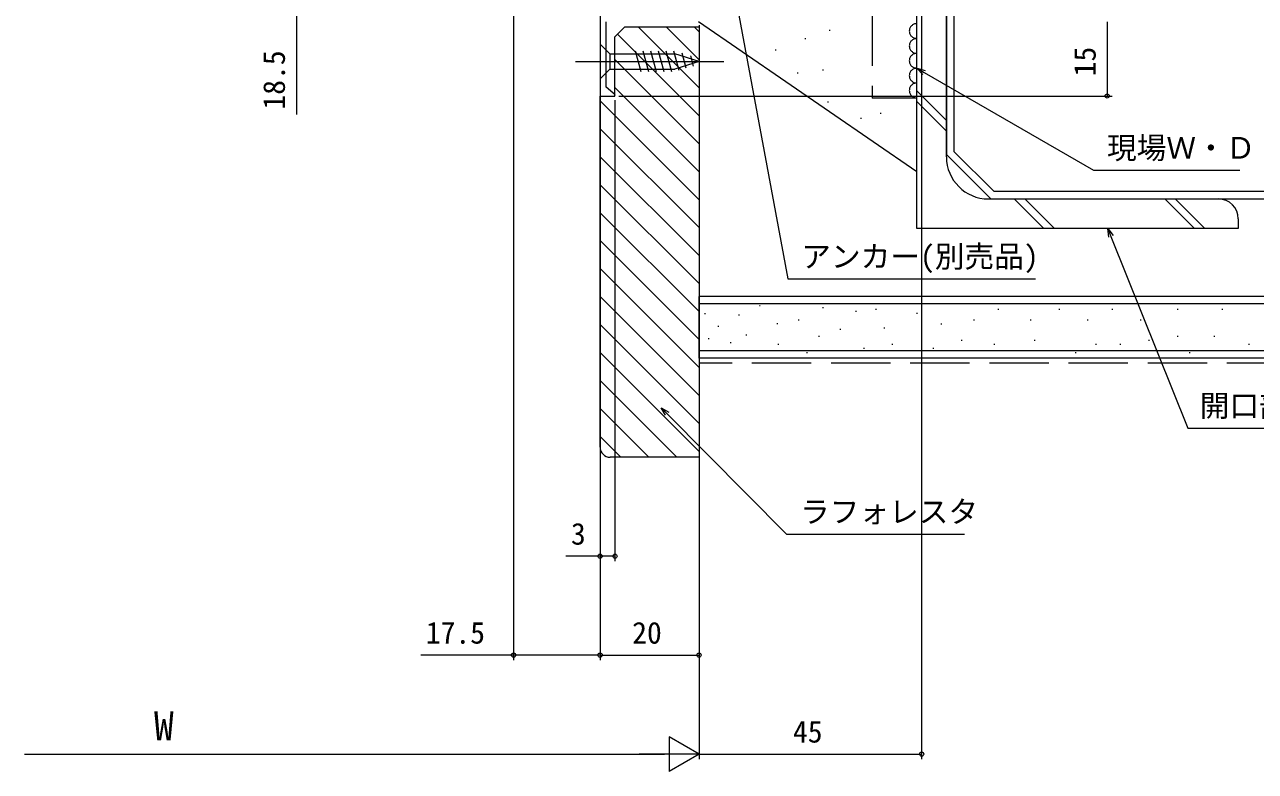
# Model space of a CAD drawing. Units: millimetres, scale not verified. Extents: x -693 to 693, y -1120 to 1122.
# Drawn here: x 308.9 to 557.7, y 456.8 to 607.8 of the extents above; entities that cross this region are included whole.
import ezdxf
from ezdxf.enums import TextEntityAlignment as Align

# ---------------------------------------------------------------- set-up
doc = ezdxf.new("R2010")
doc.units = ezdxf.units.MM
doc.header["$LTSCALE"] = 4
doc.linetypes.add('CHAIN2', pattern=[12, 9, -1, 1, -1])
doc.linetypes.add('DASHED3', pattern=[4, 3, -1])
for name, color, linetype, lineweight in [('0-2_YKK_ZWAK', 3, 'Continuous', 9), ('0-3_YKK_11', 3, 'Continuous', 18), ('0-5_YKK_13', 4, 'Continuous', 9), ('0-6_YKK_D', 6, 'Continuous', 9), ('0-7_YSS_K', 7, 'Continuous', 9)]:
    doc.layers.add(name, color=color, linetype=linetype, lineweight=lineweight)
doc.styles.add('ＭＳ ゴシック', font='')
doc.styles.get('ＭＳ ゴシック').set_extended_font_data('MS Gothic')

msp = doc.modelspace()

# ---------------------------------------------------------------- linework, layer by layer
at = {"layer": '0-2_YKK_ZWAK'}
for p, q in [((489.257, 566.535), (489.257, 631.535)), ((495.257, 581.035), (495.257, 627.535)), ((432.938, 607.332), (445.256, 595.013)), ((438.595, 607.332), (445.256, 600.67)), ((444.251, 607.332), (445.256, 606.327)), ((445.169, 608.42), (489.257, 578.096)), ((428.769, 605.844), (445.256, 589.357)), ((466.665, 604.975), (466.865, 604.975)), ((471.544, 606.677), (471.744, 606.677)), ((460.651, 602.705), (460.851, 602.705)), ((428.256, 600.7), (445.256, 583.7)), ((465.077, 598.053), (465.277, 598.053)), ((470.183, 598.62), (470.383, 598.62)), ((428.256, 595.043), (445.256, 578.043)), ((425.256, 592.386), (445.256, 572.386)), ((471.204, 592.153), (471.404, 592.153)), ((489.257, 594.381), (495.257, 588.381)), ((489.257, 592.26), (495.257, 586.26)), ((481.87, 589.883), (482.07, 589.883)), ((477.899, 588.862), (478.099, 588.862)), ((425.256, 586.729), (445.256, 566.729)), ((425.256, 581.072), (445.256, 561.072)), ((425.256, 575.416), (445.256, 555.416)), ((611.948, 574.035), (504.879, 574.035)), ((508.982, 572.535), (514.982, 566.535)), ((511.103, 572.535), (517.103, 566.535)), ((539.387, 572.535), (545.387, 566.535)), ((541.509, 572.535), (547.509, 566.535)), ((425.256, 569.759), (445.256, 549.759)), ((554.257, 568.535), (554.257, 566.535)), ((554.257, 566.535), (489.257, 566.535)), ((425.256, 564.102), (445.256, 544.102)), ((425.256, 558.445), (445.256, 538.445)), ((425.256, 552.788), (445.256, 532.788)), ((611.948, 551.332), (445.257, 551.332)), ((457.442, 551.003), (457.642, 551.003)), ((470.239, 550.613), (470.439, 550.613)), ((480.957, 550.267), (481.157, 550.267)), ((505.681, 550.267), (505.881, 550.267)), ((517.975, 550.267), (518.175, 550.267)), ((528.689, 550.267), (528.889, 550.267)), ((541.876, 550.267), (542.076, 550.267)), ((550.942, 550.267), (551.142, 550.267)), ((446.374, 549.384), (446.574, 549.384)), ((453.251, 549.094), (453.451, 549.094)), ((460.95, 547.384), (461.15, 547.384)), ((465.298, 548.118), (465.498, 548.118)), ((476.866, 549.833), (477.066, 549.833)), ((489.198, 549.442), (489.398, 549.442)), ((500.736, 548.118), (500.936, 548.118)), ((512.206, 548.118), (512.406, 548.118)), ((523.744, 548.118), (523.944, 548.118)), ((534.458, 548.118), (534.658, 548.118)), ((425.256, 547.131), (445.256, 527.131)), ((449.05, 546.853), (449.25, 546.853)), ((454.713, 545.046), (454.913, 545.046)), ((473.747, 546.215), (473.947, 546.215)), ((482.605, 546.47), (482.805, 546.47)), ((494.143, 547.294), (494.343, 547.294)), ((447.089, 544.332), (447.289, 544.332)), ((451.571, 543.492), (451.771, 543.492)), ((461.177, 543.173), (461.377, 543.173)), ((469.418, 544.822), (469.618, 544.822)), ((484.253, 543.173), (484.453, 543.173)), ((498.264, 543.997), (498.464, 543.997)), ((504.857, 543.173), (505.057, 543.173)), ((513.03, 543.997), (513.23, 543.997)), ((525.393, 543.173), (525.593, 543.173)), ((530.338, 543.173), (530.538, 543.173)), ((536.107, 543.997), (536.307, 543.997)), ((541.876, 544.822), (542.076, 544.822)), ((549.293, 544.822), (549.493, 544.822)), ((556.352, 543.173), (556.552, 543.173)), ((425.256, 541.474), (445.256, 521.474)), ((611.948, 541.832), (445.257, 541.832)), ((458.221, 541.927), (458.421, 541.927)), ((466.946, 541.525), (467.146, 541.525)), ((473.558, 541.927), (473.758, 541.927)), ((478.484, 542.349), (478.684, 542.349)), ((492.495, 542.349), (492.695, 542.349)), ((521.272, 541.525), (521.472, 541.525)), ((544.348, 541.525), (544.548, 541.525)), ((425.256, 535.842), (440.742, 520.356)), ((425.256, 530.185), (435.085, 520.356)), ((425.256, 524.528), (429.428, 520.356))]:
    msp.add_line(p, q, dxfattribs=at)
at = {"layer": '0-2_YKK_ZWAK', "linetype": 'DASHED3'}
for p, q in [((489.257, 600.613), (489.257, 622.051)), ((480.257, 611.428), (480.257, 592.913)), ((489.257, 592.913), (480.257, 592.913)), ((611.948, 539.332), (445.257, 539.332))]:
    msp.add_line(p, q, dxfattribs=at)
at = {"layer": '0-2_YKK_ZWAK'}
msp.add_lwpolyline([(496.757, 662.914), (496.757, 582.156), (504.879, 574.035)], dxfattribs=at)
at = {"layer": '0-2_YKK_ZWAK', "linetype": 'DASHED3'}
for centre in [(489.257, 606.465), (489.257, 603.465), (489.257, 600.465), (489.257, 597.465), (489.257, 594.465)]:
    msp.add_arc(centre, 1.5, 90, 270, dxfattribs=at)
at = {"layer": '0-2_YKK_ZWAK'}
for centre, radius, start, end in [((503.757, 581.035), 8.5, 180, 270), ((550.257, 568.535), 4, 0, 90)]:
    msp.add_arc(centre, radius, start, end, dxfattribs=at)
at = {"layer": '0-3_YKK_11'}
for p, q in [((495.257, 663.535), (495.257, 581.535)), ((495.257, 581.535), (504.257, 572.535)), ((503.757, 572.535), (550.257, 572.535)), ((504.257, 572.535), (611.948, 572.535)), ((611.948, 552.832), (445.257, 552.832)), ((445.257, 540.332), (445.257, 552.832)), ((611.948, 540.332), (445.257, 540.332))]:
    msp.add_line(p, q, dxfattribs=at)
for points in [[(425.256, 522.332), (425.256, 593.332), (428.256, 593.332), (428.256, 605.332), (430.256, 607.332), (445.256, 607.332)], [(445.256, 607.332), (445.256, 520.332), (427.256, 520.332)]]:
    msp.add_lwpolyline(points, dxfattribs=at)
msp.add_arc((427.256, 522.332), 2, 180.00001, 269.99999, dxfattribs=at)
at = {"layer": '0-5_YKK_13'}
for p, q in [((425.256, 603.832), (425.256, 596.832)), ((425.256, 603.832), (427.206, 601.882)), ((433.551, 598.232), (432.426, 602.432)), ((435.104, 598.232), (433.979, 602.432)), ((436.657, 598.232), (435.532, 602.432)), ((438.21, 598.232), (437.085, 602.432)), ((439.763, 598.232), (438.637, 602.432)), ((441.246, 598.491), (440.19, 602.432)), ((427.206, 601.882), (427.206, 598.782)), ((427.206, 601.882), (440.341, 601.882)), ((445.256, 600.332), (440.341, 601.882)), ((445.256, 600.332), (440.341, 598.782)), ((442.678, 598.943), (441.865, 601.978)), ((444.11, 599.394), (443.561, 601.444)), ((425.256, 596.832), (427.206, 598.782)), ((427.206, 598.782), (440.341, 598.782))]:
    msp.add_line(p, q, dxfattribs=at)
at = {"layer": '0-5_YKK_13', "linetype": 'CHAIN2'}
msp.add_line((420.256, 600.332), (450.256, 600.332), dxfattribs=at)
at = {"layer": '0-6_YKK_D'}
for p, q in [((490.256, 634.632), (490.256, 459.332)), ((407.756, 627.332), (407.756, 479.332)), ((425.256, 607.632), (425.256, 479.332)), ((425.256, 607.632), (425.256, 479.332)), ((445.256, 607.632), (445.256, 459.332)), ((445.256, 607.632), (445.256, 479.332)), ((527.757, 608.332), (527.757, 593.332)), ((445.256, 605.332), (445.256, 459.332)), ((425.257, 592.332), (425.257, 499.332)), ((428.256, 592.532), (428.256, 499.332)), ((429.056, 593.332), (528.757, 593.332)), ((425.256, 480.332), (445.256, 480.332)), ((445.256, 460.332), (439.194, 463.832)), ((439.194, 463.832), (439.194, 456.832)), ((308.92, 460.332), (438.256, 460.332)), ((445.256, 460.332), (433.132, 460.332)), ((445.256, 460.332), (439.194, 456.832)), ((445.256, 460.332), (490.256, 460.332))]:
    msp.add_line(p, q, dxfattribs=at)
for points in [[(363.863, 626.832), (363.863, 608.332), (363.863, 589.592)], [(452.757, 612.416), (453.069, 610.745), (463.217, 556.39), (513.277, 556.39)], [(490.502, 597.721), (489.257, 598.965), (490.957, 598.51)], [(489.257, 598.965), (490.729, 598.115), (525.02, 578.336), (554.6, 578.336)], [(528.098, 564.788), (527.886, 566.535), (528.943, 565.128)], [(527.886, 566.535), (528.52, 564.958), (544.094, 526.218), (593.834, 526.218)], [(438.504, 528.805), (437.63, 530.332), (439.151, 529.446)], [(437.63, 530.332), (438.827, 529.125), (462.961, 504.798), (498.941, 504.798)], [(428.256, 500.332), (425.257, 500.332), (418.357, 500.332)], [(425.256, 480.332), (407.756, 480.332), (389.016, 480.332)]]:
    msp.add_lwpolyline(points, dxfattribs=at)
for centre in [(527.757, 593.332), (425.257, 500.332), (428.256, 500.332), (407.756, 480.332), (425.256, 480.332), (425.256, 480.332), (445.256, 480.332), (490.256, 460.332)]:
    msp.add_circle(centre, 0.425, dxfattribs=at)
at = {"layer": '0-7_YSS_K'}
msp.add_lwpolyline([(425.256, 626.132), (425.256, 593.332), (428.184, 593.332), (428.282, 593.604), (426.456, 595.136), (426.456, 608.332)], dxfattribs=at)

# ---------------------------------------------------------------- texts
at = {"layer": '0-6_YKK_D', "style": 'ＭＳ ゴシック'}
for s, p in [('18.5', (362.863, 590.592)), ('15', (526.757, 597.312))]:
    msp.add_text(s, height=4.399, rotation=90, dxfattribs=at).set_placement(p, align=Align.BOTTOM_LEFT)
for s, height, p in [('現場Ｗ・Ｄ', 4.399, (527.72, 579.336)), ('アンカー(別売品)', 4.399, (465.917, 557.39)), ('開口部補強(別途)', 4.399, (546.474, 527.218)), ('ラフォレスタ', 4.399, (465.661, 505.798)), ('3', 4.399, (419.357, 501.332)), ('17.5', 4.399, (390.016, 481.332)), ('20', 4.399, (431.736, 481.332)), ('W', 5.865, (335.075, 461.332)), ('45', 4.399, (464.236, 461.332))]:
    msp.add_text(s, height=height, dxfattribs=at).set_placement(p, align=Align.BOTTOM_LEFT)

doc.saveas('drawing.dxf')
